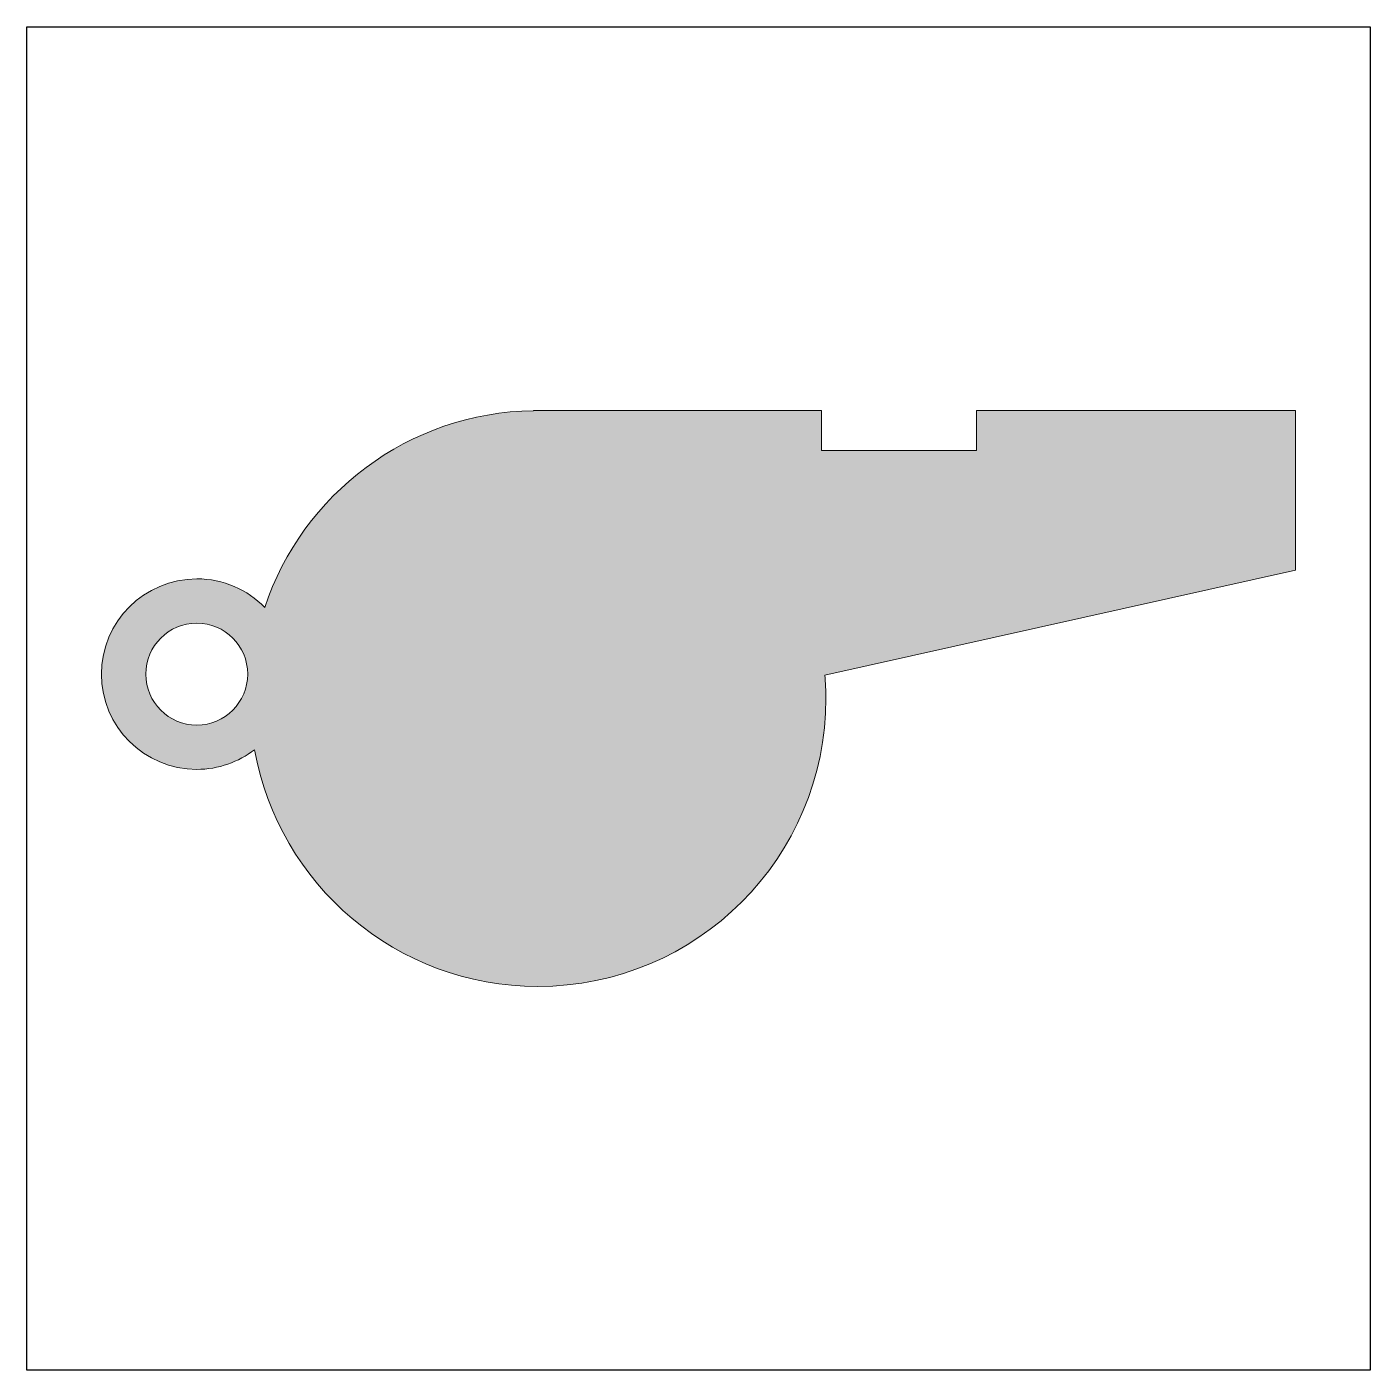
# Model space of a CAD drawing. Header units: inches. Extents: x 0 to 114, y 0 to 114.
import ezdxf

# ---------------------------------------------------------------- set-up
doc = ezdxf.new("R2010")
doc.units = ezdxf.units.IN
doc.header["$MEASUREMENT"] = 0
doc.layers.add('Image Background', color=7, linetype='Continuous')
doc.layers.add('Layer 1', color=7, linetype='Continuous')
picture_1 = doc.add_image_def('image1.png', size_in_pixel=(1350, 1350))

msp = doc.modelspace()

# ---------------------------------------------------------------- hatches: boundary and pattern name
at = {"layer": 'Layer 1', "true_color": 0x262261}
h = msp.add_hatch(color=179, dxfattribs=at)
h.dxf.hatch_style = 2
edge = h.paths.add_edge_path()
edge.add_spline(control_points=[(107.95, 81.65), (107.95, 81.65), (80.81, 81.65), (80.81, 81.65), (80.81, 81.65), (80.81, 78.26), (80.81, 78.26), (80.81, 78.26), (67.61, 78.26), (67.61, 78.26), (67.61, 78.26), (67.61, 81.65), (67.61, 81.65), (67.61, 81.65), (43.11, 81.65), (43.11, 81.65), (43.11, 81.65), (43.11, 81.64), (43.11, 81.64), (32.45, 81.48), (23.44, 74.52), (20.24, 64.9), (18.77, 66.4), (16.72, 67.33), (14.46, 67.33), (9.98, 67.33), (6.35, 63.7), (6.35, 59.22), (6.35, 54.75), (9.98, 51.12), (14.46, 51.12), (16.31, 51.12), (18.01, 51.75), (19.37, 52.79), (21.43, 41.34), (31.44, 32.65), (43.48, 32.65), (57.02, 32.65), (67.99, 43.62), (67.99, 57.15), (67.99, 57.82), (67.95, 58.48), (67.9, 59.14), (67.9, 59.14), (107.95, 68.08), (107.95, 68.08), (107.95, 68.08), (107.95, 81.65), (107.95, 81.65)], knot_values=[0, 0, 0, 0, 1, 1, 1, 2, 2, 2, 3, 3, 3, 4, 4, 4, 5, 5, 5, 6, 6, 6, 7, 7, 7, 8, 8, 8, 9, 9, 9, 10, 10, 10, 11, 11, 11, 12, 12, 12, 13, 13, 13, 14, 14, 14, 15, 15, 15, 16, 16, 16, 16], degree=3, periodic=1)
edge = h.paths.add_edge_path()
edge.add_spline(control_points=[(14.46, 54.89), (12.06, 54.89), (10.12, 56.83), (10.12, 59.22), (10.12, 61.62), (12.06, 63.56), (14.46, 63.56), (16.85, 63.56), (18.79, 61.62), (18.79, 59.22), (18.79, 56.83), (16.85, 54.89), (14.46, 54.89)], knot_values=[0, 0, 0, 0, 1, 1, 1, 2, 2, 2, 3, 3, 3, 4, 4, 4, 4], degree=3, periodic=1)

# ---------------------------------------------------------------- linework, layer by layer
at = {"layer": 'Layer 1', "lineweight": 0}
for points, knots in [([(107.95, 81.65), (107.95, 81.65), (80.81, 81.65), (80.81, 81.65), (80.81, 81.65), (80.81, 78.26), (80.81, 78.26), (80.81, 78.26), (67.61, 78.26), (67.61, 78.26), (67.61, 78.26), (67.61, 81.65), (67.61, 81.65), (67.61, 81.65), (43.11, 81.65), (43.11, 81.65), (43.11, 81.65), (43.11, 81.64), (43.11, 81.64), (32.45, 81.48), (23.44, 74.52), (20.24, 64.9), (18.77, 66.4), (16.72, 67.33), (14.46, 67.33), (9.98, 67.33), (6.35, 63.7), (6.35, 59.22), (6.35, 54.75), (9.98, 51.12), (14.46, 51.12), (16.31, 51.12), (18.01, 51.75), (19.37, 52.79), (21.43, 41.34), (31.44, 32.65), (43.48, 32.65), (57.02, 32.65), (67.99, 43.62), (67.99, 57.15), (67.99, 57.82), (67.95, 58.48), (67.9, 59.14), (67.9, 59.14), (107.95, 68.08), (107.95, 68.08), (107.95, 68.08), (107.95, 81.65), (107.95, 81.65)], [0, 0, 0, 0, 1, 1, 1, 2, 2, 2, 3, 3, 3, 4, 4, 4, 5, 5, 5, 6, 6, 6, 7, 7, 7, 8, 8, 8, 9, 9, 9, 10, 10, 10, 11, 11, 11, 12, 12, 12, 13, 13, 13, 14, 14, 14, 15, 15, 15, 16, 16, 16, 16]), ([(14.46, 54.89), (12.06, 54.89), (10.12, 56.83), (10.12, 59.22), (10.12, 61.62), (12.06, 63.56), (14.46, 63.56), (16.85, 63.56), (18.79, 61.62), (18.79, 59.22), (18.79, 56.83), (16.85, 54.89), (14.46, 54.89)], [0, 0, 0, 0, 1, 1, 1, 2, 2, 2, 3, 3, 3, 4, 4, 4, 4])]:
    msp.add_open_spline(points, degree=3, knots=knots, dxfattribs=at)

# ---------------------------------------------------------------- pictures from other files: only their frames are drawn
at = {"layer": 'Image Background'}
image = msp.add_image(picture_1, insert=(0, 0), size_in_units=(114.3, 114.3), dxfattribs=at)

doc.saveas('drawing.dxf')
